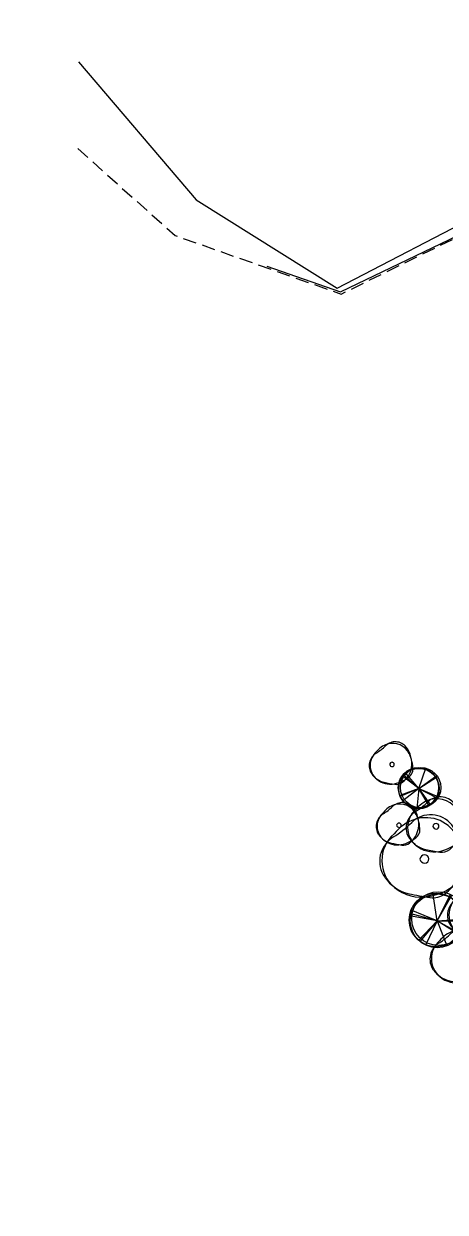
# Model space of a CAD drawing. Extents: x -646130 to -645722, y -1072673 to -1072265.
# Drawn here: x -645986.9 to -645955.1, y -1072492.2 to -1072402.5 of the extents above; entities that cross this region are included whole.
import ezdxf

# ---------------------------------------------------------------- set-up
doc = ezdxf.new("R2010")
doc.units = 0
doc.header["$MEASUREMENT"] = 0
doc.linetypes.add('DASHED', pattern=[0.75, 0.5, -0.25])
doc.layers.get('0').update_dxf_attribs({"linetype": 'CONTINUOUS'})
doc.layers.add('srafy', color=252, linetype='CONTINUOUS')

# ---------------------------------------------------------------- blocks, each defined once
blk = doc.blocks.new('TREEM')
for centre, radius, start, end in [((0.054, -0.012), 0.539, 100.4555, 151.0425), ((0.094, 0.007), 0.525, 85.3103, 127.4297), ((0.039, 0.071), 0.455, 1.1676, 100.4555), ((0.108, 0.168), 0.364, 351.1087, 85.3103), ((2.233, -2.687), 3.965, 128.3098, 132.2959), ((-0.26, 0.054), 0.26, 132.2959, 177.6877), ((0.274, -0.133), 0.79, 151.0425, 184.4792), ((0.063, 0.041), 0.583, 177.6877, 221.0767), ((-0.007, -0.018), 0.0536, 142.6793, 321.6826), ((0.001, -0.024), 0.0637, 61.2791, 142.6793), ((-0.015, -0.012), 0.0637, 321.6826, 43.0427), ((1.897, -0.066), 1.44, 172.9001, 184.8756), ((-0.044, -0.04), 0.551, 338.1526, 12.6145), ((-0.309, -0.179), 0.205, 184.4792, 231.1587), ((0.039, -0.073), 0.462, 255.6085, 338.1526), ((0.114, -0.219), 0.349, 269.0752, 4.8756), ((0.162, 0.406), 0.957, 231.1587, 255.6085), ((0.119, 0.09), 0.657, 221.0767, 269.0752)]:
    blk.add_arc(centre, radius, start, end)
blk = doc.blocks.new('TREEU')
for p, q in [((0, 0), (-0.215, 0.46)), ((0, 0), (-0.093, 0.5)), ((0, 0), (-0.063, 0.506)), ((0, 0), (0.406, 0.343)), ((0, 0), (0.434, 0.31)), ((0, 0), (0.471, 0.251)), ((0, 0), (-0.482, 0.161)), ((-0.481, -0.16), (0, 0)), ((0, 0), (-0.473, -0.19)), ((0, 0), (-0.311, -0.374)), ((0, 0), (-0.311, -0.437)), ((0, 0), (0.466, -0.28)), ((0, 0), (0.223, -0.51)), ((0, 0), (0.196, -0.522))]:
    blk.add_line(p, q)
for centre in [(0, 0), (0.015, -0.047), (0.026, 0.006)]:
    blk.add_circle(centre, 0.508)

msp = doc.modelspace()

# ---------------------------------------------------------------- linework, layer by layer
at = {"color": 34, "linetype": 'Continuous', "lineweight": 30, "ltscale": 20, "flags": 128}
msp.add_lwpolyline([(-645982.797, -1072405.334), (-645973.925, -1072415.777), (-645963.281, -1072422.452), (-645951.931, -1072416.544), (-645946.663, -1072423.367), (-645936.028, -1072437.415), (-645932.889, -1072441.364), (-645926.089, -1072448.863), (-645918.722, -1072457.253)], dxfattribs=at)
at = {"color": 2, "linetype": 'DASHED', "lineweight": 30, "ltscale": 2, "flags": 128}
msp.add_lwpolyline([(-645982.855, -1072411.901), (-645975.508, -1072418.463), (-645962.979, -1072422.885), (-645953.575, -1072418.258), (-645934.915, -1072443.054), (-645933.342, -1072445.203), (-645921.541, -1072456.229), (-645911.272, -1072466.126), (-645894.395, -1072482.105), (-645878.882, -1072499.15), (-645861.982, -1072517.304), (-645850.498, -1072529.982), (-645841.82, -1072539.443), (-645833.165, -1072530.815), (-645823.288, -1072521.322)], dxfattribs=at)
at = {"color": 2, "linetype": 'Continuous', "lineweight": 30, "ltscale": 20, "flags": 128}
msp.add_lwpolyline([(-645968.605, -1072420.771), (-645963.032, -1072422.719), (-645953.546, -1072418.153), (-645945.089, -1072429.822), (-645935.975, -1072441.832), (-645931.009, -1072447.58), (-645926.065, -1072452.448), (-645913.685, -1072465.277), (-645903.165, -1072475.901), (-645890.8, -1072488.618), (-645889.141, -1072490.364), (-645882.559, -1072497.507), (-645879.91, -1072500.368), (-645875.177, -1072505.321), (-645865.846, -1072515.172), (-645858.519, -1072523.101), (-645848.56, -1072533.787), (-645843.231, -1072539.515)], dxfattribs=at)
at = {"color": 1, "linetype": 'Continuous', "lineweight": 90, "ltscale": 20, "true_color": 0xeb0000}
msp.add_circle((-645925.572, -1072468.83), 204.023, dxfattribs=at)

# ---------------------------------------------------------------- block references
at = {"layer": 'srafy'}
for name, p, xscale, yscale, zscale, rotation in [('TREEM', (-645959.187, -1072458.439), 3.000000000026112, 3, 3, 129.5286705338211), ('TREEU', (-645957.114, -1072460.243), 3.000000000249651, 3, 3, 102.4535284044516), ('TREEM', (-645955.884, -1072463.116), 3.900000000030241, 3.900000000023283, 3.9, 129.5286705337551), ('TREEM', (-645958.661, -1072463.029), 3.000000000026112, 3, 3, 129.5286705338211), ('TREEM', (-645956.786, -1072465.591), 5.850000000080995, 5.850000000093132, 5.850000000000001, 129.5286705332824), ('TREEU', (-645955.734, -1072470.231), 4.000000000352123, 4, 4, 129.5286705358358), ('TREEM', (-645952.765, -1072469.718), 3.900000000030241, 3.900000000023283, 3.9, 129.5286705337551), ('TREEM', (-645954.09, -1072473.031), 3.900000000030241, 3.900000000023283, 3.9, 129.5286705337551)]:
    msp.add_blockref(name, p, dxfattribs=dict(at, xscale=xscale, yscale=yscale, zscale=zscale, rotation=rotation))

doc.saveas('drawing.dxf')
